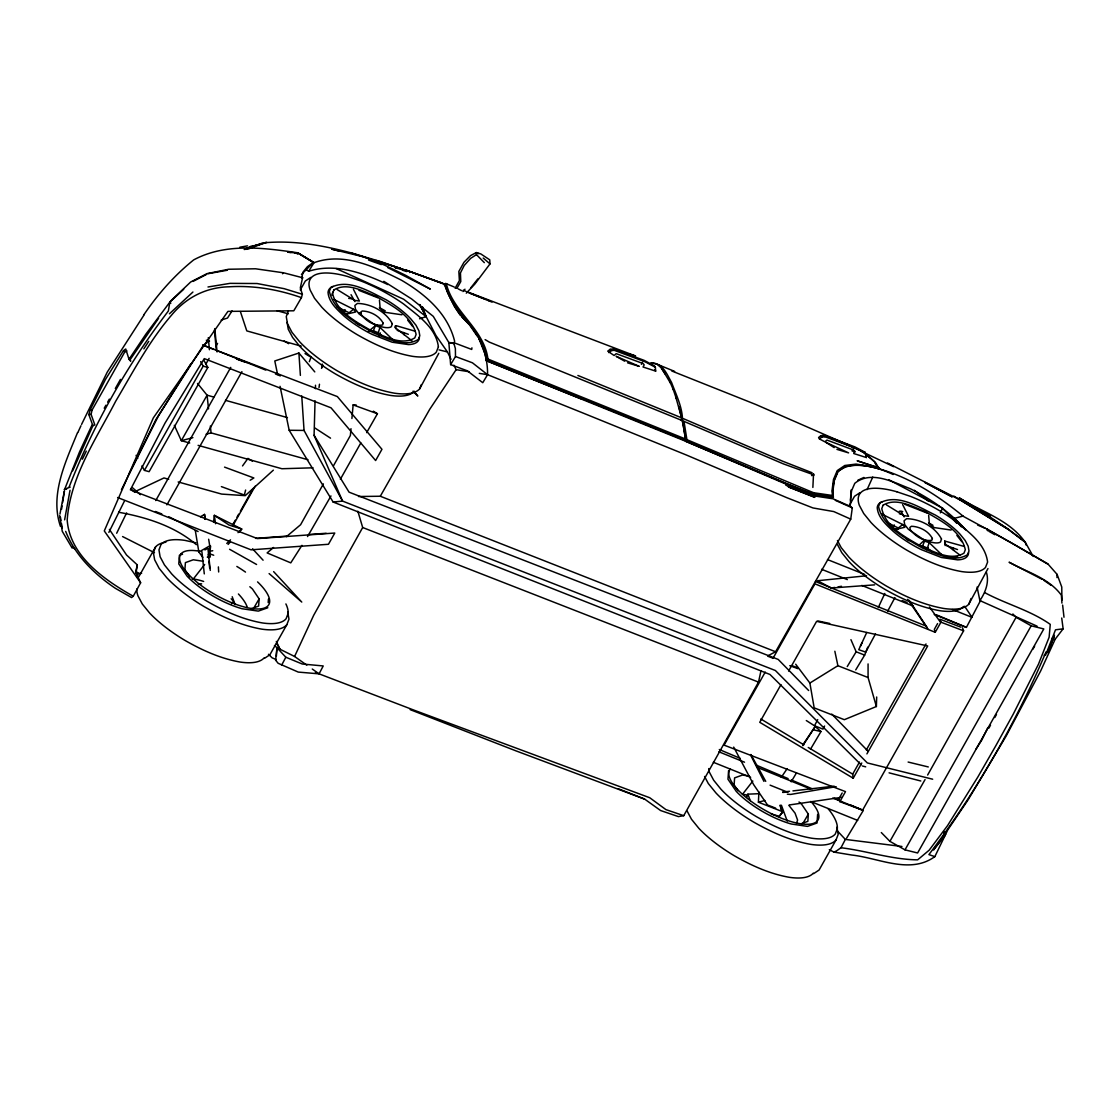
<?xml version="1.0" encoding="UTF-8"?>
<svg xmlns="http://www.w3.org/2000/svg" width="1120" height="1120" viewBox="0 0 1120 1120"><rect width="100%" height="100%" fill="white"/><g stroke="black" fill="none" stroke-linecap="round" stroke-linejoin="round"><path stroke-width="1.5" d="M383.838 281.344L411.516 298.872L433.286 316.372L448.854 342.58L450.632 364.616L467.376 370.832L482.762 382.704L487.564 374.682C487.816 356.328 481.264 338.198 469.42 323.974C456.96 313.628 449.61 298.396 444.206 283.836L410.872 271.894M932.666 779.212L867.328 762.93L775.39 670.516L342.552 501.088L314.076 435.288L315.056 400.764M315.406 388.696L315.504 385.238M795.69 664.216L809.886 683.046L814.17 707.854L844.326 719.684L876.386 706.51L876.68 696.99M1056.972 577.57L1057.098 574.378L1047.732 563.752L987.294 529.158L977.648 525.07M780.682 805.21L782.572 811.692L758.408 802.214L758.898 791.994M768.222 655.62L775.6 651.756L850.738 519.134L852.292 507.892L850.248 506.338L851.032 490.056M261.926 243.264L244.188 249.494L251.23 246.134M249.844 586.74L252.392 588.924L259.14 598.892L258.636 606.074L250.768 608.902M268.184 602.574L268.436 599.102M728.588 770.588L727.972 779.226L736.246 791.364A51.31 17.794 29.4 0 0 791.238 823.998L807.506 826.378L817.012 823.018L817.628 814.38M799.036 802.004L801.598 804.188L808.346 814.156L807.842 821.338L801.542 823.606M276.374 656.138L276.99 647.738L274.442 645.526M350.994 428.694L350.378 435.484L333.508 465.738M351.904 418.502L353.136 404.908L356.174 404.992M812.868 487.424L813.54 473.634M275.604 660.156L276.99 647.738L285.824 657.23L302.246 664.006L323.232 665.952L319.074 673.848L298.242 672.084L278.124 663.278L275.604 660.156L276.136 659.498L272.174 657.86L268.464 654.29M210 551.25L210.63 546.126M213.528 522.186L214.354 515.34L241.752 529.06L239.47 531.622M471.926 347.83L471.73 349.454L454.44 342.902L448.854 342.58L453.908 343.56L454.636 341.292C447.902 313.446 425.012 293.986 401.296 280.126C375.018 266.882 343.644 251.832 314.02 262.71L308.714 271.236L305.816 269.612M850.458 500.262L851.62 490.672L854.784 483.308C871.178 470.022 893.564 482.328 910.35 488.754C930.958 499.072 950.362 512.358 965.622 529.774L953.498 518.546L962.906 516.138L985.278 528.29M65.688 531.398C75.152 555.394 94.29 574.126 115.374 588.308L131.558 597.548L133.252 596.246L140.616 582.806L104.286 530.936L153.328 417.886L227.934 311.388L293.804 310.8L301.434 297.64L302.372 294.266L300.314 287.896L302.582 277.732L283.64 272.818L255.542 268.786L228.704 269.248L206.962 273.644L190.666 282.002L170.73 300.944L145.88 334.152L129.01 359.324L130.718 361.2L129.654 358.288M319.018 387.59L319.48 384.23M321.776 367.402L322.238 364.042M1046.01 651.924C1015.756 723.352 975.926 792.54 928.9 854.602L934.836 856.618L947.786 829.878L967.918 800.114L1006.04 736.232L1040.62 671.034L1055.194 639.184L1063.132 628.824L1061.718 618.016M1048.278 649.642L1047.83 652.778L1054.452 635.32M61.558 509.278L62.09 505.932M62.608 502.586L64.428 490.882L59.934 514.108M1048.25 651.322L1053.738 636.958M135.982 573.272L137.326 564.9L126.546 555.016L109.382 529.382M183.708 289.226L169.848 302.092L168.336 311.038C127.386 364.714 93.422 424.592 68.936 487.508L64.344 489.412L66.584 489.202M651.308 362.922C662.83 362.894 666.82 374.136 671.552 382.438C676.312 395.15 683.102 408.562 682.472 422.24L683.998 421.386L783.454 463.918L814.114 474.978L811.566 475.58M64.624 519.834L70.028 490.252M681.114 420.35L681.59 417.816L678.86 406.532M409.64 272.524L409.85 271.656L380.324 261.506L352.744 253.33C324.282 245.686 294.658 240.114 265.09 242.746L247.786 249.186M410.158 709.632L515.55 750.708L644.714 799.162L660.618 810.544L678.412 816.606L683.732 815.682L758.52 682.108L760.97 670.824M72.688 470.778L92.89 425.712L94.836 424.9L91.098 414.372L92.05 410.06L124.754 351.988L126.868 350.868M137.326 564.9L135.632 572.082L140.616 582.806M1037.05 626.15L979.874 600.572C985.432 592.508 989.534 581.868 986.342 572.152M245.616 490.042L244.342 495.026L221.382 486.612M812.714 493.92L813.092 492.562L813.022 494.046L832.916 497.042L832.538 491.26L833.98 480.522L837.69 471.59L845.18 466.55C861.518 463.022 878.374 467.544 893.172 474.516M92.89 425.712L88.844 414.568L90.356 409.458L105.434 379.456L123.494 350.63L125.762 349.006L129.01 359.324M382.298 336.308L378.28 332.738L379.946 327.348L375.452 325.584L368.48 331.38M931.49 551.572L927.486 548.002L929.152 542.612L923.636 540.848L918.876 545.482M331.884 295.078L332.836 292.152M415.072 331.198L396.634 325.822L395.514 325.78L394.94 327.46L412.02 340.802M964.278 546.462L944.72 541.044L944.86 543.69L959.854 555.044M796.516 823.172L797.594 820.12L795.06 813.148L788.872 805.336M832.916 497.042L832.538 495.488L813.498 492.716L813.022 494.046L786.044 483.476L685.79 440.636L486.766 360.108C483.056 329.84 452.284 312.844 445.004 284.466L405.37 269.864L441.63 282.996L440.664 282.422M64.694 489.216L79.506 451.976L91.98 425.082M343.896 312.886L345.086 309.68M746.746 797.23L747.894 794.164L758.1 793.73M893.102 528.15L894.292 524.958M309.33 361.676L311.01 357.21L305.032 353.598M297.36 254.17L297.724 252.784C263.48 247.744 225.456 242.816 193.704 259.882C174.356 275.436 157.92 294.098 143.99 314.594M165.886 542.22A78.106 27.09 29.4 0 0 155.554 546.938L153.37 552.538L154.63 559.762L159.096 568.26L166.754 577.71A78.106 27.09 29.4 0 0 203.924 606.494C221.914 616.798 241.15 625.506 261.688 629.132A78.106 27.09 29.4 0 0 286.79 624.764L288.974 619.164L287.714 611.94M288.442 311.01L286.258 316.596L287.504 323.834L291.984 332.332L299.642 341.782A78.106 27.09 29.4 0 0 336.798 370.566C354.802 380.87 374.024 389.578 394.576 393.204A78.106 27.09 29.4 0 0 419.678 388.822L438.774 353.304M379.134 336.028L380.352 332.92M419.678 388.822L421.316 384.636M855.736 669.886L864.654 655.116L867.748 647.164M813.624 873.642L819.098 870.016L835.996 840.028L838.18 834.428L836.92 827.204M837.452 540.512L841.176 547.596L848.834 557.046A78.106 27.09 29.4 0 0 886.004 585.83C904.008 596.134 923.23 604.842 943.768 608.468A78.106 27.09 29.4 0 0 968.87 604.086L971.054 598.5M987.966 568.568L968.87 604.086M372.26 330.82L373.352 330.806L375.452 325.584M921.466 546.084L922.558 546.07L924.658 540.848M77.518 432.614C65.646 461.86 49.616 494.522 60.466 526.428M478.646 253.666L476.322 252.574L476.476 254.632L470.652 258.342L464.24 265.426L460.446 272.93L460.782 281.568L456.96 288.26L455.126 288.232L459.382 280.588L458.85 271.446L463.946 262.304L470.526 255.626L476.322 252.574L480.746 253.89L489.748 259.84L490.014 263.886L474.782 284.144L466.284 293.16M934.934 847.896L944.86 834.904M867.09 489.622L872.746 477.078M77.84 432.558L80.948 425.768M940.352 512.834L942.522 508.144L888.706 479.696M306.824 665.168L294.588 656.474L313.684 615.3L362.684 527.52L357.854 511.238M866.726 632.506L858.76 649.698L865.718 652.106L875.462 633.934M878.304 607.502L884.828 593.432M81.564 424.41L107.282 372.064L144.312 314.538M860.468 646.142L861.938 643.034M802.83 745.682L815.206 726.516L820.974 731.528L810.474 749.266M82.39 459.172L86.254 451.15M987.826 727.636L981.764 740.124L976.136 748.846M116.676 533.232L126.616 512.904M121.45 489.748L155.904 419.58L203.336 345.324L337.358 396.578L381.948 449.302L375.62 460.544L331.03 407.82L204.274 358.61L165.004 423.15L130.368 489.846L257.39 538.58L334.782 533.036L328.454 544.278L251.048 549.822L117.614 497.532M108.864 532.392L124.334 501.256M980.56 600.488L966.406 627.382L934.22 614.474M935.116 846.874L933.534 849.996L945.112 835.366L945.588 834.302L943.81 832.79M128.898 474.222L158.494 415.856L190.666 364.098M829.318 849.758L833.994 852.096L836.584 850.864L840.994 847.742L845.348 839.412L901.936 846.482M806.302 720.552L814.492 725.774L817.726 719.614M824.6 726.026L822.976 729.106L814.492 725.774M281.61 665.224L285.824 657.23M853.118 448.812L852.04 450.856L854.994 452.032M136.892 576.464L138.53 573.398L141.61 573.328M887.642 611.212L894.95 597.59M641.396 364.35L642.488 362.362M323.386 483.882L300.608 524.72L286.44 536.648M1012.872 613.998L1016.092 617.302L927.626 775.04M905.002 849.856L917.602 852.978L1043.798 628.936L1031.184 625.814L905.002 849.856L889.91 841.344L881.314 832.552M988.834 728.196L990.528 725.158M994.77 717.556L996.464 714.518M1032.934 649.152L1034.628 646.114M104.23 408.212L105.938 405.188M107.646 402.15L109.354 399.112M115.332 388.5L120.456 379.4M203.644 359.898L207.83 367.416L149.114 471.674L144.452 470.386L203.168 366.142L200.662 361.634M205.716 364.392L209.104 358.386M215.866 346.374L217.56 343.364M155.75 500.57L230.762 367.374M166.894 504.854L241.92 371.658M138.67 576.94L155.554 546.938M300.258 290.01L305.326 281.022L310.8 277.396M232.722 524.762L235.27 520.226M236.978 517.202L238.672 514.178M240.38 511.154L253.148 488.488M232.988 525.504L255.122 486.22M321.496 368.354L323.204 365.33M330.974 495.95L307.538 536.564M340.354 479.29L360.822 442.932M286.79 624.764L269.892 654.752L264.432 658.378M849.464 505.274L854.532 496.286L860.006 492.66M765.226 672.098L724.08 745.136L845.502 791.63L839.86 801.654L862.582 810.194L963.606 630.826L962.5 627.802M772.94 658.406L814.926 583.856L935.242 632.31L940.94 622.188L940.03 619.234L960.89 627.186M780.976 684.628L759.752 722.302L853.216 778.218L861.77 763.014M788.606 671.062L816.62 621.334L927.696 645.96L866.908 753.886M853.216 778.218L852.684 774.144L859.502 762.034M866.334 749.924L926.016 643.958M842.184 792.974L838.95 798.7L839.86 801.654M937.594 623.574L934.332 629.356L935.242 632.31M846.622 838.138L863.324 810.404L850.514 804.986M366.66 432.642L377.426 413.742L373.324 411.18M358.526 496.51L380.296 496.244L429.646 409.43L456.12 369.67L453.936 365.232M889.91 841.344L925.064 779.562M253.064 609.238L259.14 598.892M803.138 823.032L808.346 814.156M282.59 273.756L283.178 272.762M791.196 781.788L796.46 772.912M450.632 364.616L455.49 356.51L455.378 348.558L453.908 343.56M847.252 666.554L856.156 651.784L850.934 639.66M444.108 283.99L443.38 283.864M232.064 310.856L227.514 318.038L221.2 320.082M301.952 545.342L290.766 562.87L267.106 552.916L273.56 547.484M302.246 277.312L301.644 278.25L302.568 277.9M477.82 278.922L470.946 287.63M987.532 530.544L987.294 529.158L987.532 530.544L987.924 529.942L1012.074 543.228L1048.222 564.368M143.85 348.866L148.75 341.348M129.934 359.968L158.564 318.29M802.662 745.122L815.206 726.516M781.298 777.294L787.164 768.67M242.522 465.934L247.954 458.402L252.35 461.16M779.03 816.69L783.132 811.44L780.78 808.934M193.256 579.082L204.68 564.466M742.448 794.346L752.836 781.06M926.408 549.64L928.06 547.596M783.132 811.44L779.226 816.242L771.218 814.002M231.49 603.652L233.492 601.258L231.154 598.752M462.98 291.564L464.968 289.198M228.088 544.46L230.37 541.884M301.448 274.47L313.6 262.248L297.724 252.784L313.642 262.626M226.758 543.438L230.51 539.84M238 532.644L241.752 529.06L229.096 525.07L214.354 515.34L215.53 523.74M169.414 313.796L192.92 292.04M273.35 470.148L245.224 495.656L221.648 494.088L178.178 481.95M486.766 360.108L487.942 359.058C484.148 328.958 453.292 312.368 446.376 283.976L445.522 283.402L454.216 287M685.79 440.636L686.91 439.67L683.998 421.386L682.724 421.918L685.79 440.636L682.444 420.672L489.37 342.132L485.128 339.626M820.792 435.708L818.594 437.528L819.462 438.928L824.88 441.826L826.924 440.062L853.776 450.1L854.882 451.29L853.706 453.516L866.376 457.534L865.102 452.27L854.952 446.922L823.872 435.204L820.792 435.708L821.828 437.108L824.852 436.702L855.806 448.336L866.068 453.726M608.706 352.604L610.974 350.742L614.152 350.28L645.162 361.816L655.368 367.304L655.676 371.112L643.048 367.01L644.182 364.868L643.132 363.58L616.21 353.654L614.124 355.502L607.74 351.162L610.106 349.342L613.13 348.88L644.196 360.374L654.402 365.862L655.368 367.304M259.07 245.056L260.372 244.048M345.604 314.342L355.656 312.004L353.556 309.288L349.076 312.746L337.162 306.866M894.81 529.606L904.848 527.268L902.762 524.552L898.282 528.01L887.838 522.816M819.462 438.928L821.828 437.108M204.806 344.302L207.144 342.566M313.6 262.248L307.412 266.686L303.086 272.02L301.644 278.25L302.582 277.732M250.194 480.228L253.848 477.96L224.546 467.124M809.886 683.046L837.9 665.7L868.07 677.53L876.386 706.51M934.836 856.618C910.098 874.692 878.738 857.934 851.788 855.036L833.994 852.096M200.466 516.74L204.54 514.402L205.366 519.372M202.818 557.34L198.87 552.048L209.748 545.86L208.656 539.238M204.904 549.92L207.914 548.24L210.266 570.388M192.99 281.428L206.36 274.512M136.514 490.924L163.968 477.946L168.7 479.29M1051.932 638.428L1053.64 637.63M857.668 480.354L863.912 477.442M245.91 249.438C246.96 247.268 277.522 239.302 262.584 243.53M445.69 284.62L446.992 284.172M263.326 243.432L265.09 242.746M662.144 367.094L660.926 367.528L657.076 364.308L651.126 362.67M182.56 554.204L179.396 555.324L178.78 563.962L187.04 576.1A51.31 17.794 29.4 0 0 242.032 608.734L258.314 611.114L267.82 607.754M314.79 371.896L298.9 353.024L274.792 360.962L277.606 374.486M419.58 318.78L426.174 316.652L435.946 335.51L447.412 351.918L451.038 359.324M308.714 271.236C335.524 262.752 363.594 273.154 387.898 284.578M68.936 487.508L70.182 487.144M758.408 802.214L764.918 800.492M192.906 437.654L181.328 440.678L174.328 425.334M206.122 434.196L211.078 432.894L308 459.746M962.71 516.082L961.492 516.04L962.962 516.04C937.454 495.166 908.684 476.672 876.568 468.132C863.94 464.954 848.624 462.294 838.054 471.646L834.33 480.522L832.874 491.204L833.378 497.35L812.518 494.578L685.398 441.21M252.154 246.036L256.774 245.21M207.858 273.742L227.248 270.256M239.806 247.226L247.506 245.854M866.558 575.764L817.544 580.734L831.306 588.028L834.694 587.44M838.082 586.866L841.47 586.278M836.15 786.674L790.678 794.43L787.346 794.22M207.998 286.986L230.034 283.36L257.096 283.528L284.13 288.666L302.372 294.266M209.58 551.236L212.744 550.746M789.418 804.944L841.82 797.314M1052.184 639.604L1055.194 639.184M1063.132 628.824L1055.516 629.804L1045.534 655.256L1044.176 655.074M944.328 831.95L946.148 831.726M782.656 792.078L789.516 791.294M792.946 790.902L834.162 786.156M280.056 386.316L289.184 430.276L333.13 502.026L342.552 501.088L304.052 430.43L301.756 396.032M88.844 414.568L91.098 414.372M64.428 489.398L66.01 489.272M782.726 792.442L786.184 792.176M831.306 588.028L874.622 584.864M255.626 538.37L288.302 536.004M308.938 534.506L326.13 533.274M198.254 583.982L201.628 583.828M207.284 557.144L210.266 557.018L209.748 545.86M313.068 467.81L281.904 468.734L198.1 445.354M863.702 452.452L874.776 461.832L878.444 468.832L880.208 468.846M878.08 467.796L878.878 467.782L857.136 460.782L878.08 467.796L878.318 468.706L878.024 467.656M942.76 835.996L944.384 835.968M358.834 312.886L361.284 312.9M950.824 557.032L957.544 557.074M289.184 430.276L304.052 430.43M395.276 267.89L400.05 268.184M291.046 252.49L287.644 252.196L297.808 253.022L314.02 262.71M294.434 252.784L298.172 252.826M899.29 511.21L902.692 511.532M348.684 298.396L353.192 298.844M899.388 513.814L902.384 514.108M395.612 267.904L409.052 271.362L350.14 252.63M401.898 314.79L384.93 312.298L380.156 308.518L379.442 300.034M951.104 530.054L934.122 527.562L929.362 523.782L928.648 515.298M812.602 494.536L833.378 497.35M203.378 561.302L193.27 559.79L185.402 562.618L184.898 569.8L189.714 576.912M749.21 776.062L742.476 775.054L734.608 777.882L734.104 785.064L737.954 790.762M456.12 369.67L469.35 371.784M479.29 373.366L487.564 374.682L581.742 412.51L686.336 455L786.702 497.644L812.966 507.948L833.784 511.574L850.738 519.134M840.994 847.742C866.684 850.85 891.688 859.516 917.644 859.852L929.166 850.192L947.534 825.636L977.788 777.112L995.806 745.766L1013.236 714.168L1038.492 664.146L1049.132 637.196L1050.266 624.372C1030.344 610.288 1006.068 604.156 984.704 592.606M118.608 512.246C146.3 517.216 174.692 526.148 196.364 544.684M444.514 285.012L444.094 283.808L444.514 285.012C446.334 286.02 443.632 282.31 445.2 285.152M817.866 620.942L829.696 623.462M195.874 542.822L184.954 540.386A73.01 25.326 29.4 0 0 160.986 544.558L158.97 549.878L160.104 556.766L164.444 564.914L171.64 573.846A73.01 25.326 29.4 0 0 207.144 601.342C224.294 611.142 242.592 619.402 262.136 622.902A73.01 25.326 29.4 0 0 286.118 618.716L288.12 613.396A72.324 25.088 29.4 0 0 285.894 603.918M813.61 729.876L820.974 731.528M878.878 467.782L856.1 464.086L844.802 465.486L837.242 470.596L833.462 479.542L832.062 490.378L832.538 495.488M439.054 349.888L447.412 351.918M908.124 762.048L928.284 766.948M862.358 765.982L865.704 766.836M889.084 772.842L920.808 780.99M339.71 251.272L331.618 249.116L363.972 256.956L384.818 265.258L405.496 275.24L430.36 289.1L387.576 267.512M671.79 371L756.126 404.614L851.494 446.32L830.886 437.976M276.962 310.702L288.302 313.824M301.252 346.15L246.792 330.904L240.394 311.584M203.168 366.142L207.83 367.416M213.766 397.054L207.074 395.192L197.54 383.446M225.484 400.33L287.448 417.606M189.714 443.016L181.328 440.678L207.074 395.192L208.53 408.898M206.318 340.214L209.538 341.124M240.884 360.822L245.49 362.138M376.278 260.484L400.414 268.436M627.536 362.824L639.226 366.352L616.14 356.314L624.694 361.2M836.906 449.358L848.596 452.886L825.916 442.33L834.162 447.608M629.874 354.242L635.628 356.02L467.292 291.816M301.434 297.64C278.264 289.478 253.764 285.292 229.194 286.79C205.982 287.252 185.892 297.64 171.248 315.504C148.946 341.488 133.014 371.966 115.682 401.254C96.11 439.11 70.434 476.21 67.186 520.016C69.748 556.01 104.412 579.95 133.252 596.246M402.388 270.172L406.742 271.586M896.784 491.75L910.602 496.426A73.43 25.466 29.4 0 1 952.854 519.302C966.854 530.656 985.152 542.724 987.602 562.072L985.502 567.406A74.102 25.704 29.4 0 1 961.618 571.578C941.976 568.134 923.608 559.804 906.416 549.934A74.102 25.704 29.4 0 1 871.024 522.536L863.716 513.52L859.362 505.372A73.43 25.466 29.4 0 1 865.494 489.692A72.982 25.312 29.4 0 1 896.784 491.75M683.732 815.682L665.924 809.62L649.754 797.748L414.092 710.178L319.074 673.848L312.27 669.032M368.606 260.092L381.304 264.6M397.138 330.33L408.324 334.292M946.33 545.594L957.516 549.556M353.136 404.908L377.426 413.742M90.356 409.458L92.05 410.06M455.49 356.51L472.43 362.81L487.564 374.682M789.81 665.658L797.888 668.654M362.684 527.52L758.52 682.108M861.812 451.57L893.578 466.648M463.232 290.262L465.934 291.298M940.94 622.188L963.606 630.826M247.03 362.572L235.886 358.288L239.358 360.388M155.414 511.49L161.784 513.94M767.802 656.222L772.604 658.084M791.812 665.574L798.224 668.066M358.932 290.36L377.734 297.724M905.002 504.392L926.94 512.988M812.098 472.752L782.53 461.16L683.13 418.544M813.498 492.716L686.91 439.67M785.82 485.212L812.588 495.698L832.93 498.764L850.248 506.338M788.382 486.78L814.66 497.07M373.352 330.806L378.28 332.738M922.558 546.07L927.486 548.002M856.156 651.784L864.654 655.116M775.6 651.756L380.296 496.244M775.67 808.15L767.48 804.944L753.676 784.686L733.712 747.11M618.31 788.746L644.574 799.05M467.992 292.418L489.076 300.762M333.13 502.026L769.958 674.464L861.126 764.75M315.42 672.406L317.856 673.372M469.952 293.23L485.8 299.516M788.466 486.99L814.688 497.378M833.49 438.984L860.958 450.786M827.498 559.566L864.85 574.504M952.56 609.56L972.048 617.358L964.614 606.27M202.608 344.876L213.948 349.398M217.182 350.7L265.762 370.104M275.478 373.982L280.336 375.914M821.604 569.296L847.35 579.614M861.826 585.424L913.304 606.088M487.942 359.058L685.37 438.956M478.912 338.604L485.212 354.354L486.276 360.64L580.972 398.72M486.276 360.64L685.58 441.21L785.834 484.05M815.444 581.518L926.296 626.122M713.328 762.272L750.638 777.294M770.098 785.148L787.934 792.33M810.642 801.472L857.682 820.428M718.83 751.772L744.52 762.202M757.358 767.41L810.334 788.9M832.818 798.028L863.324 810.404M658.644 364.882L674.632 371.406M577.892 375.466L681.59 417.816M902.258 600.558L907.074 602.574M935.928 614.642L966.406 627.382M719.306 749.518L740.11 758.31M756.112 765.086L788.116 778.61M791.308 779.968L812.112 788.76M834.512 798.224L839.314 800.254M487.396 300.146L492.016 302.134M835.338 500.332L852.292 507.892M336.112 268.534L403.648 299.222L426.174 316.652L422.506 306.838M154.462 552.678L122.584 536.564M168.826 516.754L198.1 531.538M881.636 513.996L902.762 524.552M333.956 299.474L353.556 309.288M887.432 462.98L975.758 507.892M276.458 643.188L279.972 649.222L294.588 656.474M458.15 288.862L461.706 290.682M1042.09 579.278L1009.092 562.212C1026.956 572.222 1048.824 577.934 1061.382 595.224L1061.928 603.092M928.564 522.83L932.96 525.294M379.358 307.566L385.238 310.842M990.5 516.236L958.65 498.876L1008.63 529.452L1025.22 542.136L1033.242 556.458M1016.092 617.302L1031.184 625.814M229.586 549.276L256.578 564.48M989.002 531.384L994.882 534.73M953.862 496.09L1008.518 529.578L1025.22 542.136L1026.2 545.16M760.83 718.998L803.796 744.8M808.248 747.46L852.684 774.144M284.144 340.956L288.61 343.658M886.396 504.84L903.91 515.62L908.572 516.32L902.622 504.56M337.19 289.576L354.718 300.356L359.38 301.056L353.43 289.296M314.72 427.896L330.54 438.172M1008.63 529.452L981.792 511.392L959.224 497.854C981.386 511.742 1009.33 519.778 1024.982 541.968M906.136 538.762L909.034 540.722M355.502 322.504L359.828 325.458M867.594 455.406L875.826 463.092L879.144 468.874M987.014 529.312L987.924 529.942M1043.546 580.09L1051.176 585.368M929.152 542.612L941.654 554.568M379.946 327.348L393.68 340.522M931.154 526.358L933.66 528.122M381.948 311.094L384.454 312.858M169.722 302.442L170.786 303.254L169.848 302.092M914.368 490.28L928.144 500.962M490.014 263.886L483.196 258.048M135.912 571.27L138.53 573.398M269.108 573.566L301.77 602.07L273.63 571.62M132.608 487.83L140.392 494.69M130.872 488.894L134.764 492.324M484.33 262.654L476.476 254.632M869.386 457.604L866.446 454.104M413 391.188L417.816 396.018L414.386 392.056M808.64 690.508L778.218 659.442L349.076 492.17L314.076 435.288M831.768 714.112L868.266 751.38M461.426 316.47L469.742 325.136L477.078 335.916M72.45 546.672L74.83 549.178M953.498 518.546L957.908 523.236M942.522 508.144L956.69 523.222M837.046 830.564L845.348 839.412M123.494 350.63L124.754 351.988M252.532 548.786L263.088 560.196M961.324 526.82L954.772 518.462M956.858 535.402L961.912 541.814M407.666 320.138L412.706 326.55M654.668 369.754L655.676 371.112M866.376 457.534L865.102 452.27M929.432 606.942L940.464 622.16M907.676 599.312L928.102 629.258M661.794 368.844L665.266 374.108M460.236 315.224L454.538 306.628L447.328 291.592M909.202 600.348L927.262 627.732M823.872 435.204L824.852 436.702M610.106 349.342L610.974 350.742M72.198 548.128L62.272 531.328L59.71 515.62M875.098 462.98L877.506 467.278M901.026 511.336L904.148 516.908M670.348 382.928L660.492 366.296M351.036 294.686L354.942 301.644M136.08 455.35L137.76 458.36M141.946 465.878L144.452 470.386M750.876 754.502L765.744 781.34M419.664 304.528L426.174 316.652L419.748 304.626M837.438 544.53L841.778 552.678L848.974 561.61A73.01 25.326 29.4 0 0 884.478 589.106C901.628 598.892 919.926 607.166 939.47 610.652A73.01 25.326 29.4 0 0 963.452 606.48M687.162 811.118L691.502 819.266L698.824 828.296A74.102 25.704 29.4 0 0 734.202 855.694C751.394 865.55 769.762 873.894 789.404 877.324A74.102 25.704 29.4 0 0 813.302 873.166M704.578 776.454L708.302 783.524L715.96 792.974A78.106 27.09 29.4 0 0 753.116 821.758C771.12 832.062 790.356 840.77 810.894 844.396A78.106 27.09 29.4 0 0 835.996 840.028M750.568 754.992L763.938 781.368M276.318 641.41L279.972 649.222M779.8 805.364L782.572 811.692M669.97 381.864L673.414 389.914M1057.098 574.378L1061.774 587.048L1061.9 600.236M781.424 805.294L787.234 821.086M232.204 596.722L235.116 604.632M747.894 794.164L750.274 800.716M673.064 388.906L676.298 398.552M675.92 397.488L681.912 418.978M682.444 420.672L682.724 421.918M834.848 651.238L837.9 665.7M977.088 587.076L979.874 600.572M208.908 548.758L209.454 552.062M195.314 530.558L198.87 552.048M708.736 768.586L709.31 772.03L713.65 780.192L720.846 789.11A73.01 25.326 29.4 0 0 756.35 816.606C773.486 826.406 791.784 834.666 811.342 838.166A73.01 25.326 29.4 0 0 835.31 833.98L837.326 828.66A72.324 25.088 29.4 0 0 828.016 808.57M287.112 322.378L288.246 329.266L292.586 337.414L299.768 346.346A73.01 25.326 29.4 0 0 335.286 373.842C352.422 383.628 370.72 391.902 390.278 395.388A73.01 25.326 29.4 0 0 414.246 391.216M60.452 517.258L60.97 520.408M61.488 523.558L62.258 528.29M1062.628 605.094L1064 617.232M208.194 554.358L208.572 557.788M208.936 561.218L209.678 568.064M201.894 551.614L204.288 573.888M214.424 329.896L216.328 350.49M210.35 426.034L211.078 432.894M214.802 328.608L217.07 351.946M208.292 337.638L209.412 349.734M944.72 541.044L945.126 545.566M395.514 325.78L395.794 328.79M298.9 353.024L300.384 375.382M218.386 566.902L218.666 571.984M204.54 514.402L204.778 519.218M868.07 663.922L868.07 677.53M180.992 553.882A50.764 17.612 29.4 0 1 199.36 551.222M209.23 553.714A50.764 17.612 29.4 0 1 213.71 555.254M236.838 566.44A50.764 17.612 29.4 0 1 245.504 572.096M257.572 581.896A50.764 17.612 29.4 0 1 268.198 605.542A50.764 17.612 29.4 0 1 213.22 593.502A50.764 17.612 29.4 0 1 181.048 553.91M136.836 588.966A73.43 25.466 29.4 0 0 137.97 595.854L142.31 604.002L149.632 613.032A74.102 25.704 29.4 0 0 185.01 640.43C202.202 650.286 220.57 658.616 240.212 662.06A74.102 25.704 29.4 0 0 264.096 657.888M192.262 578.928A35.616 12.348 29.4 0 1 203.644 581.448M811.258 801.85A50.764 17.612 29.4 0 1 781.312 818.16A50.764 17.612 29.4 0 1 730.24 769.188M743.008 794.36A35.616 12.348 29.4 0 1 748.146 795.34M403.746 332.556A37.282 12.936 29.4 0 1 404.32 335.006M419.398 337.456A50.428 17.486 29.4 0 1 408.422 344.582L392.154 342.216L372.246 334.418A50.428 17.486 29.4 0 1 344.148 316.162C337.288 309.68 328.944 302.582 328.034 292.558A50.428 17.486 29.4 0 1 333.214 286.384M343.588 313.166A35.616 12.348 29.4 0 1 346.948 313.74M952.952 547.82A37.282 12.936 29.4 0 1 953.526 550.27M968.604 552.72A50.428 17.486 29.4 0 1 957.614 559.846L941.346 557.48L921.452 549.682A50.428 17.486 29.4 0 1 893.34 531.44C886.494 524.944 878.136 517.86 877.226 507.822A50.428 17.486 29.4 0 1 882.42 501.648M892.794 528.43A35.616 12.348 29.4 0 1 897.918 529.41M238.406 593.978A52.374 18.158 29.4 0 1 247.296 607.292M383.18 323.218L382.62 324.954C374.472 326.648 365.988 320.726 361.116 314.524L360.654 312.242L362.222 310.996C370.412 311.248 379.316 315.84 383.18 323.218M932.372 538.482L931.812 540.218C923.664 541.912 915.194 535.99 910.322 529.788L909.86 527.506L911.414 526.274C919.618 526.512 928.508 531.104 932.372 538.482M392.308 323.764L391.342 326.662A21.364 7.406 29.4 0 1 373.17 323.582L359.114 313.978L355.488 309.274L354.844 305.508L357.392 303.436C371.042 303.646 385.854 311.528 392.308 323.764M941.5 539.028L940.548 541.926A21.364 7.406 29.4 0 1 922.362 538.846L908.32 529.242L904.68 524.552L904.05 520.786L906.598 518.7C920.248 518.91 935.06 526.792 941.5 539.028M333.886 289.94L332.57 293.384C336.798 312.55 357.406 322.532 373.002 331.646C385.588 336.546 401.842 345.94 414.792 337.876L416.108 334.432C411.88 315.252 391.272 305.284 375.676 296.156C363.062 291.242 346.92 281.918 333.886 289.94M883.078 505.204L881.762 508.648C886.004 527.814 906.598 537.796 922.194 546.91C934.78 551.81 951.034 561.204 963.998 553.14L965.314 549.696C961.072 530.53 940.478 520.548 924.882 511.42C912.268 506.506 896.112 497.182 883.078 505.204M438.396 346.808L436.31 352.142A74.102 25.704 29.4 0 1 412.412 356.314C392.77 352.87 374.402 344.54 357.21 334.67A74.102 25.704 29.4 0 1 321.832 307.272L314.51 298.256L310.17 290.094A73.43 25.466 29.4 0 1 316.288 274.428A72.982 25.312 29.4 0 1 347.592 276.486L361.396 281.162A73.43 25.466 29.4 0 1 403.662 304.024C417.648 315.392 435.96 327.46 438.396 346.808M330.82 287.56L329.322 291.284C334.026 312.018 356.216 322.84 373.114 332.724C386.75 338.03 404.25 348.054 418.306 339.444L419.804 335.734L418.964 330.904L415.968 325.192L410.844 318.934A49.77 17.262 29.4 0 0 386.064 299.74C369.81 291.928 348.74 278.082 330.82 287.56M880.026 502.838L878.528 506.548C883.232 527.282 905.408 538.104 922.32 547.988C935.942 553.294 953.456 563.318 967.512 554.708L968.996 550.998L968.156 546.168L965.16 540.456L960.05 534.198A49.77 17.262 29.4 0 0 935.27 515.004C919.002 507.192 897.932 493.36 880.026 502.838M662.018 366.968L660.926 367.528L660.562 366.52L660.814 367.458L662.018 366.968M952.014 496.79L924.91 482.44L952.028 496.818"/></g></svg>
